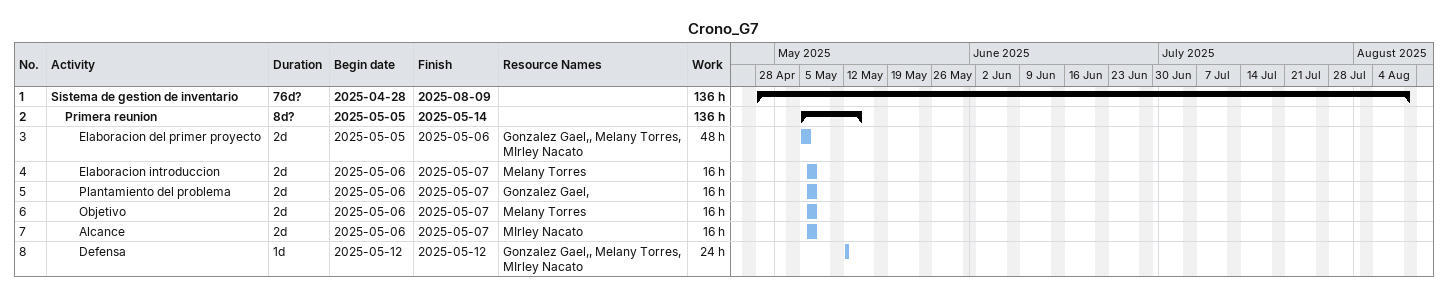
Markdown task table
Crono_G7

| ID | Level | Task | Duration | Start | Finish | Resources | Work (h) |
|---|---|---|---|---|---|---|---|
| 1 | 1 | **Sistema de gestion de inventario** | 76d? | 2025-04-28 | 2025-08-09 |  | 136 |
| 2 | 2 | **Primera reunion** | 8d? | 2025-05-05 | 2025-05-14 |  | 136 |
| 3 | 3 | Elaboracion del primer proyecto | 2d | 2025-05-05 | 2025-05-06 | Gonzalez Gael,, Melany Torres, MIrley Nacato | 48 |
| 4 | 3 | Elaboracion introduccion | 2d | 2025-05-06 | 2025-05-07 | Melany Torres | 16 |
| 5 | 3 | Plantamiento del problema | 2d | 2025-05-06 | 2025-05-07 | Gonzalez Gael, | 16 |
| 6 | 3 | Objetivo | 2d | 2025-05-06 | 2025-05-07 | Melany Torres | 16 |
| 7 | 3 | Alcance | 2d | 2025-05-06 | 2025-05-07 | MIrley Nacato | 16 |
| 8 | 3 | Defensa | 1d | 2025-05-12 | 2025-05-12 | Gonzalez Gael,, Melany Torres, MIrley Nacato | 24 |
